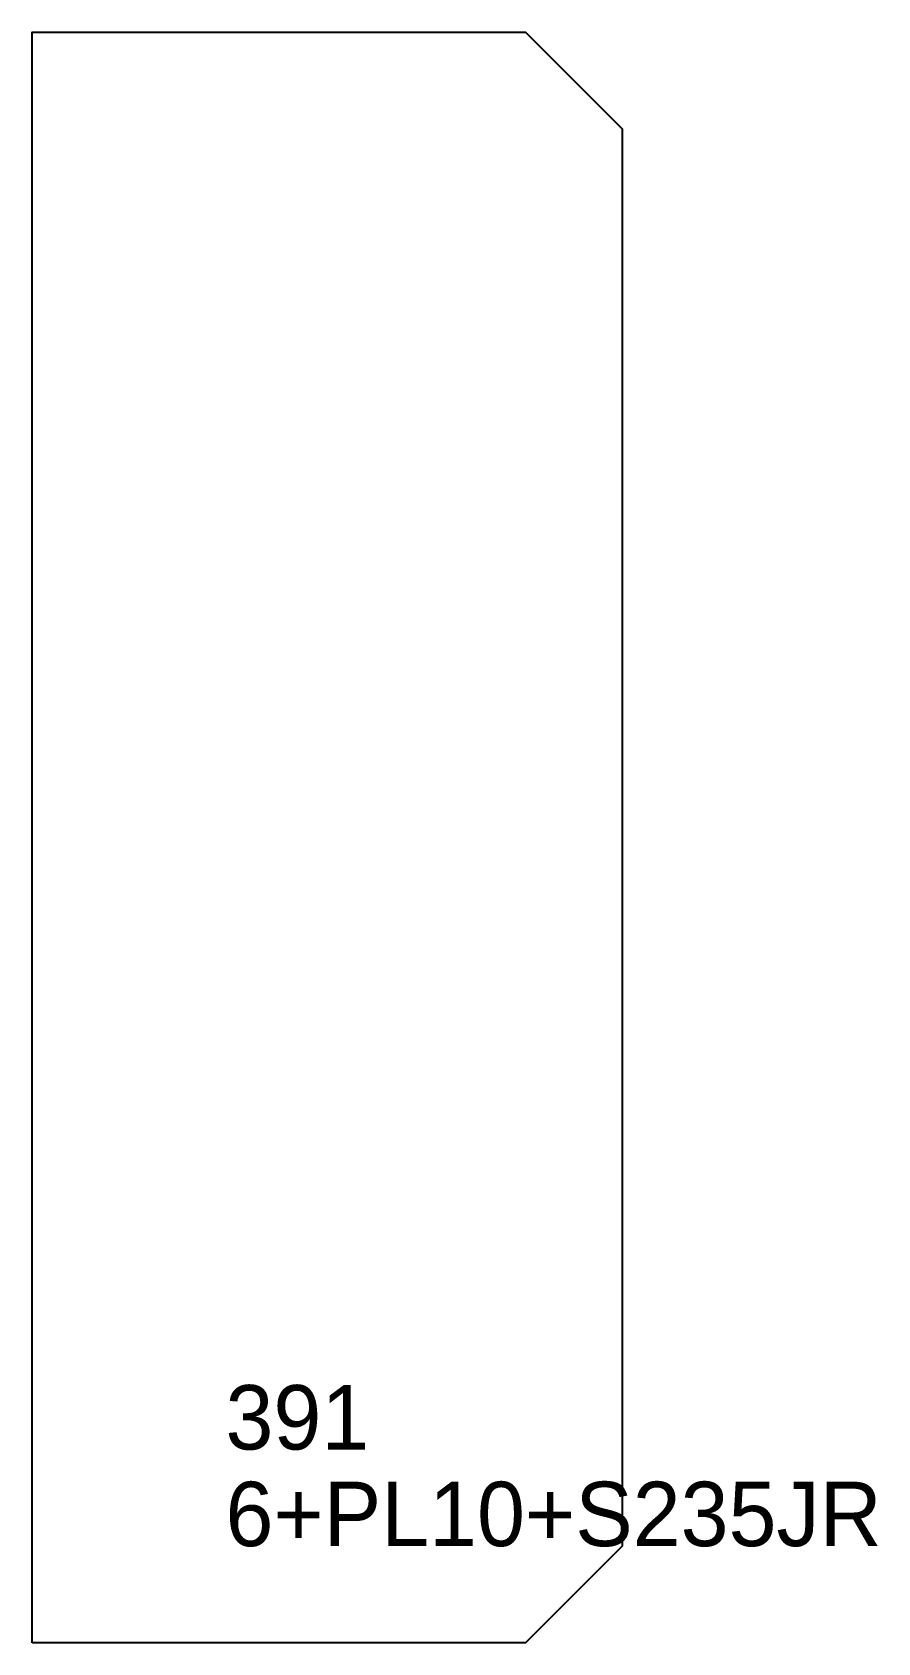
# Model space of a CAD drawing. Extents: x 0 to 131, y 0 to 250.
import ezdxf

# ---------------------------------------------------------------- set-up
doc = ezdxf.new("R2010")
doc.units = 0
for name, color, linetype in [('CUT', 7, 'CONTINUOUS'), ('SCRIBE', 3, 'CONTINUOUS'), ('TEXT', 7, 'CONTINUOUS')]:
    doc.layers.add(name, color=color, linetype=linetype)

msp = doc.modelspace()

# ---------------------------------------------------------------- linework, layer by layer
at = {"layer": 'CUT', "color": 7, "linetype": 'CONTINUOUS'}
msp.add_lwpolyline([(0, 0), (0, 250), (76.56, 250), (91.56, 235), (91.56, 15), (76.56, 0)], close=True, dxfattribs=at)

# ---------------------------------------------------------------- texts
at = {"layer": 'SCRIBE', "color": 3}
msp.add_text('391', height=10, dxfattribs=at).set_placement((30, 30))
at = {"layer": 'TEXT', "color": 7}
msp.add_text('6+PL10+S235JR', height=10, dxfattribs=at).set_placement((30, 15))

doc.saveas('drawing.dxf')
